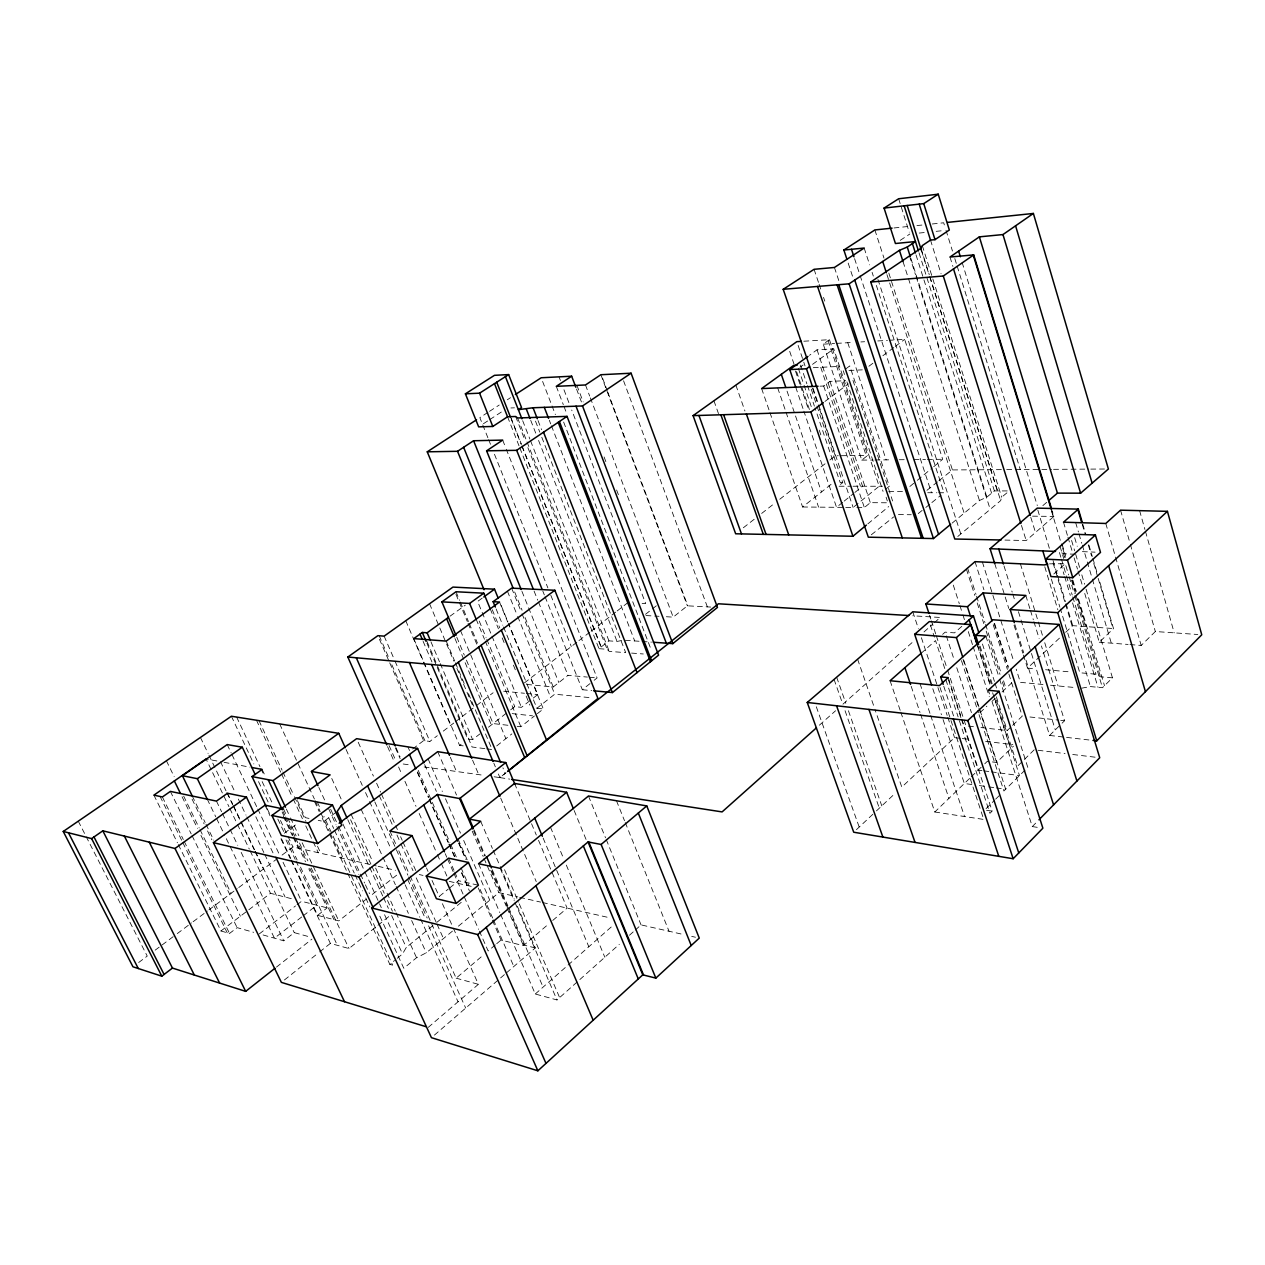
<?xml version="1.0" encoding="UTF-8"?>
<svg xmlns="http://www.w3.org/2000/svg" width="1265" height="1265" viewBox="0 0 1265 1265"><rect width="100%" height="100%" fill="white"/><g stroke="black" fill="none" stroke-linecap="round" stroke-linejoin="round"><path stroke-width="0.75" stroke-dasharray="5 3.75" d="M957.795 536.486L1000.647 500.64L1001.69 497.208L1007.683 492.196M397.226 958.285L402.539 953.905L406.271 947.453L435.619 923.371M991.981 701.458L1032.303 826.583L1037.616 821.159M948.228 677.629L992.171 811.102L989.926 813.332L958.712 718.726M1025.03 770.116L1003.904 790.989L979.031 714.614M986.052 808.635L994.29 800.492M995.666 799.132L1001.153 793.708M1081.686 688.176L1090.414 686.579L1102.463 687.701L1112.457 677.85L1085.164 586.106M1034.185 749.813L1017.629 766.084L996.014 698.833M1026.057 660.267L1049.602 735.439L1064.561 720.734L1041.427 645.941M1129.977 644.581L1141.188 645.435L1155.34 631.52L1197.813 634.508M984.739 763.823L987.348 761.293L996.614 762.479L1013.407 746.208M900.791 712.163L934.803 812.004L969.891 778.149M971.267 776.805L983.427 765.072M980.928 727.549L1007.193 730.569L1011.288 726.632M1012.664 725.335L1022.231 716.148L1008.015 671.336M1084.737 593.459L1099.269 642.225L1113.516 628.563L1099 579.275M979.901 712.733L986.89 706.186M992.44 700.968L995.191 698.391M1002.054 691.971L1011.62 682.989M1023.401 655.049L1027.496 668.11L1060.023 637.607M1065.668 632.31L1072.752 625.669L1113.516 628.563M856.452 829.65L875.001 812.241M876.439 810.897L894.655 793.803M960.372 738.317L954.553 737.622L901.803 787.099L874.906 709.254M1053.808 573.994L1065.241 563.684L1068.625 574.958M819.372 725.193L835.58 710.756M842.949 704.178L913.71 641.134M924.019 631.931L932.874 624.056M934.345 622.728L940.243 617.478L912.761 615.786M500.624 914.389L535.285 994.005L556.995 999.951L619.328 944.291M629.464 935.246L633.812 931.356M635.251 930.06L641.055 924.889L682.262 934.25M961.811 626.365L954.474 632.864L945.129 632.152L942.393 634.571M535.285 994.005L613.43 925.047M921.031 653.404L935.547 640.596L944.828 668.758M1004.963 540.076L1026.2 540.534L1053.903 516.42L1052.164 510.775M434.417 1035.102L505.083 974.05M506.538 972.785L535.316 947.944L517.353 906.325M428.25 1027.37L478.391 984.312L452.807 926.976M492.385 920.272L501.035 940.037L523.394 945.651L548.441 924.146M552.742 920.446L567.1 908.112L537.072 836.861M1042.85 505.62L1047.23 501.873M410.097 875.886L456.143 978.161L483.783 954.68M495.311 944.908L488.148 950.98L479.403 931.151M496.734 943.69L501.035 940.037M909.851 486.487L915.813 481.554M917.315 480.305L932.242 467.939M933.728 466.706L942.678 459.29L904.681 339.368L889.311 340.269M867.853 523.868L888.726 506.538M452.443 931.119L426.289 952.814L416.549 957.716L403.804 968.263L378.472 913.203M458.404 926.17L498.869 892.631L517.828 896.932M952.134 523.125L979.458 500.513L986.858 497.129L994.385 490.899L1007.225 490.931M347.701 873.293L389.826 964.373L394.569 960.467M885.563 489.334L889.311 486.25L849.78 365.901L844.561 369.791M856.864 507.486L864.343 507.55L870.32 502.664L887.935 502.79M437.089 922.169L462.12 901.613M845.747 507.392L853.132 507.455L879.128 486.25L833.746 348.871L817.064 349.804L809.474 355.307M439.366 896.316L448.221 889.121M449.692 887.935L458.562 880.74L478.407 885.215M494.141 776.789L499.912 777.611L505.225 773.31L502.917 767.855M842.648 502.347L836.529 507.297L803.876 411.188M844.182 501.114L853.369 493.682M854.903 492.433L862.556 486.25L817.064 349.804M918.248 513.574L924.304 508.672M925.822 507.455L930.36 503.786M931.878 502.553L940.97 495.216M290.997 860.105L330.371 943.39L348.998 948.544L376.464 926.486M377.982 925.268L390.189 915.465M871.316 534.795L893.643 516.942M926.945 490.314L937.444 481.918M938.946 480.732L952.434 469.932L1004.758 469.615M545.057 596.716L582.327 689.725L592.653 681.471M594.139 680.285L597.08 677.929L506.3 449.265M666.37 616.735L673.201 617.146L687.385 605.824L710.724 607.058M816.953 406.049L842.743 482.597L838.189 486.234L851.171 486.234M769.942 412.627L802.595 506.996L833.256 482.597M829.46 339.668L823.262 344.159L861.765 460.128L867.711 455.4L829.46 339.668L802.88 341.281M498.394 774.022L499.912 777.611L506.079 772.709M284.451 979.948L318.116 953.146M319.65 951.928L330.371 943.39M496.702 745.939L511.851 733.906M517.164 726.347L520.848 726.758L534.383 716.037M537.356 713.666L543.317 708.938L508.419 623.772M503.517 626.966L536.929 708.274L554.734 694.185L592.036 697.853M276.482 967.077L311.886 939.152M291.567 860.2L317.61 915.338L338.783 920.888L366.186 899.241M372.274 894.434L396.641 875.19M519.789 447.81L599.009 648.676L608.955 640.865L617.035 641.434L621.858 640.47M526.699 684.444L553.248 686.958L567.985 675.352L587.387 677.075M645.514 614.316L656.851 605.382M510.696 709.823L514.76 706.629L521.449 707.341L531.79 699.213M533.277 698.059L537.704 694.58L508.657 623.708M423.87 662.133L459.606 745.401L462.611 743.061M426.922 643.284L467.797 739.013L472.62 739.614L479.83 733.969M488.496 727.201L506.617 713.001M743.346 527.758L755.648 518.144M761.657 513.432L775.208 502.822M779.762 499.248L825.681 463.306M829.903 460.001L835.279 455.795L838.284 455.748M263.073 934.962L283.771 940.812L294.239 932.637L309.941 936.97M317.61 915.338L327.161 907.875L308.818 868.818M524.453 682.879L577.409 641.798M578.943 640.612L589.632 632.31M591.166 631.124L615.628 612.134M617.162 610.948L627.867 602.646M301.687 916.983L274.442 938.171L224.237 834.362M303.205 915.813L316.819 905.202L296.01 861.07M412.675 749.007L423.617 740.61L429.894 741.417L437.326 735.708M443.256 731.123L453.74 723.058M476.589 705.475L493.097 692.761M259.293 933.902L295.52 905.946M297.022 904.775L301.544 901.281L327.161 907.875M455.274 721.888L473.584 707.783L456.886 668.331M178.286 844.546L220.948 930.977L229.534 933.444L237.124 927.64L253.68 932.321M220.948 930.977L270.504 893.296L292.421 898.941M824.922 401.479L848.277 383.896M868.881 366.265L873.546 362.755M882.875 355.734L893.786 347.559M895.335 346.389L904.681 339.368M138.676 962.507L147.246 956.103L86.336 836.94M155.152 950.173L175.709 934.772M177.29 933.586L191.521 922.912M193.102 921.726L207.349 911.069M208.931 909.883L237.235 888.678M238.785 887.524L275.865 859.726M282.079 855.077L292.942 846.949L376.243 865.893M335.763 812.51L323.745 821.507L318.227 820.352M819.941 386.173L823.689 386.015L829.935 381.382L845.684 380.702M284.356 833.208L296.342 824.321M812.525 364.352L833.746 348.871M482.234 598.108L477.617 601.444L491.231 634.318M799.954 367.277L803.117 364.984M449.992 616.229L465.299 605.16M900.221 240.35L909.82 234.009M483.436 423.728L488.211 420.613M489.808 419.569L502.584 411.22M487.911 412.39L479.846 417.624L482.028 423.127M489.523 411.331L499.216 405.037M507.281 399.787L510.507 397.7M1049.539 563.842L1065.241 563.684M893.991 227.969L907.369 226.561M916.935 225.565L922.675 224.98M932.226 223.984L943.69 222.782L945.445 228.443M919.228 233.06L924.873 232.491M936.163 231.337L943.69 230.578M823.262 344.159L834.584 343.495M836.465 343.384L853.401 342.388M860.88 341.945L864.627 341.724M877.784 340.949L887.382 340.38M813.284 367.688L839.533 366.407M848.973 370.487L862.303 369.854M510.918 407.963L514.46 407.82M841.272 455.716L867.711 455.4M861.765 460.128L873.024 460.001M874.89 459.986L891.73 459.812M899.178 459.733L904.76 459.685M914.057 459.59L925.506 459.464M927.419 459.448L942.678 459.29M1006.703 469.615L1039.846 469.41M1041.807 469.394L1051.61 469.347M1053.555 469.331L1088.817 469.109M1090.778 469.109L1104.487 469.015M842.743 482.597L840.197 482.597L815.024 407.994M853.021 486.234L882.527 486.25M888.726 491.405L903.874 491.437M927.719 492.718L936.843 492.749M938.63 492.749L944.006 492.765L876.36 285.416M802.595 506.996L843.897 507.376M898.45 514.586L911.259 514.728M1032.54 516.167L1053.903 516.42M1082.397 551.635L1095.063 552.157M1060.861 557.248L1059.153 551.587L1063.565 553.754L1073.953 554.197M642.114 603.405L645.688 603.595L571.717 410.034M645.956 615.549L659.049 616.308M625.337 640.28L640.28 641.339M642.146 641.466L651.443 642.13M599.009 648.676L607.105 649.293L609.256 651.396L625.685 652.645L540.503 433.974M1099.269 642.225L1128.111 644.438M631.567 653.088L643.3 653.973M1027.496 668.11L1036.098 668.885M1045.602 669.723L1070.301 671.921M1112.457 677.85L1100.439 676.775L1096.012 674.213L1079.804 672.759L1060.449 609.018M589.332 677.249L597.08 677.929M1042.977 684.491L1020.365 682.341L1016.206 669.185M1050.519 685.219L1074.412 687.48M582.327 689.725L591.72 690.611M503.66 691.212L524.469 693.267M526.351 693.457L537.704 694.58M536.929 708.274L543.317 708.938M1029.931 716.986L1058.789 720.117M1060.718 720.323L1064.561 720.734M512.167 713.602L532.533 715.832M973.433 726.695L965.938 725.825L947.438 669.596M1049.602 735.439L1064.687 737.179M1066.569 737.4L1091.078 740.215M507.913 725.272L493.113 723.58L465.093 656.962M962.317 738.554L970.097 739.487M985.641 741.353L1012.838 744.626M1038.043 750.272L1065.035 753.561M1072.736 754.493L1095.885 757.292M459.606 745.401L463.18 745.86M484.843 748.627L472.098 746.998L426.242 639.568M486.661 748.864L492.132 749.56L467.655 691.718M981.956 770.622L978.209 770.116L961.511 719.437M983.838 770.859L989.467 771.618M991.349 771.856L1019.495 775.587L994.701 698.501M971.868 784.537L964.341 783.494L942.077 716.591M979.379 785.581L986.89 786.624M988.771 786.893L994.417 787.668M996.298 787.921L1005.691 789.234L962.712 657.025M403.203 763.997L410.825 765.056M424.139 766.938L484.527 775.429M986.558 810.28L992.171 811.102M1032.303 826.583L1040.621 827.848M934.803 812.004L983.759 819.451L940.022 687.48M499.912 777.611L509.668 779.114M216.868 760.961L206.037 758.953L228.949 806.675M224.095 762.321L249.98 767.159M309.024 818.423L305.339 817.649L296.848 799.417M419.268 874.558L423.016 875.412M449.249 881.373L472.193 886.575M519.725 897.359L540.566 902.087M542.464 902.514L609.904 917.821M691.702 936.385L695.481 937.239M378.172 866.335L395.455 870.273M535.316 947.944L524.026 945.113L491.263 869.514M456.143 978.161L478.391 984.312M389.826 964.373L392.656 965.148L323.903 816.336M78.272 821.175L85.451 835.185M162.379 796.966L183.299 839.501M184.168 841.272L229.534 933.444M160.086 796.476L181.891 840.735M182.761 842.506L227.226 932.779M153.903 795.147L177.416 842.775M170.364 791.4L191.173 833.856M192.043 835.627L237.124 927.64M166.411 760.771L174.175 776.678M183.662 796.112L199.174 827.911M200.028 829.682L231.068 893.296M182.065 796.76L197.498 828.369M200.929 835.406L240.382 916.208M192.264 796.001L205.151 822.519M206.005 824.29L213.753 840.197M192.074 799.148L204.108 823.863M207.539 830.931L211.84 839.754M207.239 799.164L215.746 816.763M216.584 818.518L223.399 832.591M216.457 801.109L221.581 811.719M222.434 813.49L229.25 827.626M230.088 829.397L237.757 845.32M241.172 852.389L283.771 940.812M229.787 808.446L236.571 822.582M237.425 824.353L249.3 849.1M250.154 850.871L270.504 893.296M220.474 761.641L234.942 791.937M238.342 799.053L245.995 815.103M246.849 816.874L263.847 852.515M264.701 854.302L285.115 897.059M227.494 793.25L232.554 803.844M233.408 805.599L240.16 819.72M241.014 821.491L254.518 849.716M255.372 851.472L294.239 932.637M200.439 737.448L208.108 753.45M208.962 755.237L225.992 790.799M226.846 792.57L232.807 805.014M233.661 806.801L254.091 849.463M254.945 851.25L263.468 869.023M255.799 816.747L273.604 854.175M227.21 744.579L231.179 752.96M231.985 754.636L256.953 807.26M257.791 809.031L279.676 855.156M283.044 862.256L301.544 901.281M277.841 819.072L284.546 833.287M287.898 840.403L297.117 859.963M300.485 867.078L337.36 945.335M258.534 781.628L268.528 802.816M286.017 839.897L295.172 859.315M267.184 808.604L270.552 815.719M281.478 838.853L290.713 858.413M265.049 805.173L270.062 815.814M280.957 838.853L290.159 858.334M283.518 808.999L286.87 816.162M287.708 817.949L296.105 835.849M299.473 842.996L307.869 860.88M311.222 868.043L348.998 948.544M283.154 811.561L284.815 815.103M285.653 816.874L294.792 836.371M295.631 838.142L306.446 861.165M309.767 868.249L333.897 919.608M262.124 769.42L265.444 776.52M282.127 812.019L283.803 815.577M284.641 817.348L292.974 835.09M293.812 836.877L305.482 861.718M236.65 717.081L259.973 766.685M260.796 768.456L264.132 775.54M283.281 816.273L292.436 835.754M293.274 837.525L298.255 848.151M231.384 716.243L253.838 763.933M262.155 781.596L272.133 802.785M280.466 820.447L287.108 834.584M287.946 836.339L292.942 846.949M286.333 809.031L289.669 816.131M290.507 817.902L298.825 835.659M302.161 842.759L338.783 920.888M258.993 720.639L282.063 770.164M282.886 771.919L293.607 794.91M294.429 796.681L305.972 821.444M317.499 846.206L320.804 853.29M256.479 720.244L280.704 772.156M281.542 773.943L292.389 797.219M293.227 799.006L302.414 818.692M305.751 825.855L312.439 840.181M313.261 841.968L318.274 852.705M328.758 817.759L333.691 828.464M334.513 830.251L354.247 873.056M355.07 874.842L362.486 890.908M365.775 898.039L369.886 906.958M317.278 801.994L320.583 809.157M279.676 723.928L314.4 799.021M315.222 800.808L320.187 811.545M321.01 813.332L329.28 831.216M330.102 833.002L341.677 858.034M314.479 801.425L319.112 811.466M322.211 818.155L328.71 832.212M329.533 833.999L346.879 871.506M342.894 823.926L364.146 870.225M364.953 871.996L381.303 907.622M384.576 914.737L402.539 953.905M330.655 809.252L336.854 822.724M338.451 826.187L359.687 872.36M360.509 874.131L364.589 883.017M365.411 884.788L369.491 893.675M318.827 787.462L325.374 801.678M328.647 808.794L336 824.78M336.822 826.551L358.912 874.542M331.746 778.465L342.404 801.789M350.595 819.72L371.104 864.58M371.91 866.367L384.212 893.28M387.501 900.459L392.419 911.227M347.796 819.641L368.906 865.798M369.728 867.569L382.71 895.968M383.532 897.755L388.402 908.397M391.644 915.496L406.271 947.453M351.085 814.281L372.353 860.896M375.626 868.059L386.268 891.366M387.09 893.169L395.265 911.1M396.087 912.887L416.549 957.716M361.189 809.394L395.36 884.678M396.182 886.48L408.389 913.362M411.647 920.54L426.289 952.814M407.63 879.349L425.372 918.69M428.598 925.838L465.694 1008.078M346.072 749.481L362.28 785.391M365.538 792.57L368.779 799.749M369.586 801.551L390.664 848.23M405.148 884.804L419.79 917.204M420.613 918.991L458.041 1001.785M379.326 795.717L392.15 824.274M396.973 834.995L400.167 842.142M400.973 843.913L413.007 870.7M416.217 877.847L436.267 922.485M437.058 924.272L443.477 938.551M389.905 831.042L395.55 843.597M398.791 850.776L409.291 874.099M374.82 801.884L407.852 875.159M408.642 876.945L427.175 918.058M358.216 742.239L373.412 776.109M376.606 783.225L380.607 792.143M381.397 793.93L397.4 829.571M400.594 836.703L402.191 840.276M402.997 842.047L415.79 870.573M426.432 867.869L428.029 871.459M432.029 880.408L439.224 896.537M442.418 903.7L452.016 925.189M389.082 745.544L395.423 759.838M398.586 766.985L401.748 774.133M404.926 781.28L415.995 806.295M419.158 813.458L436.583 852.768M437.374 854.555L440.536 861.702M441.327 863.489L446.861 876.013M387.549 746.619L393.905 760.961M448.616 858.176L453.961 870.32M454.736 872.059L458.562 880.74M445.201 853.638L446.798 857.243M447.589 859.046L453.155 871.664M453.945 873.467L463.496 895.098M464.287 896.901L478.613 929.348M396.056 747.789L400.025 756.786M395.407 747.836L400.167 758.605M407.931 746.888L409.512 750.509M418.225 770.353L449.929 842.537M450.735 844.34L456.286 856.974M461.029 867.79L468.967 885.848M417.482 771.887L428.582 797.14M429.373 798.942L448.395 842.221M449.202 844.024L454.736 856.642M461.883 872.866L467.418 885.5M417.339 772.441L428.376 797.535M429.167 799.338L448.095 842.364M448.885 844.166L454.404 856.705M461.488 872.85L469.378 890.781M458.151 839.185L467.576 860.706M480.115 889.39L492.67 918.074M493.445 919.876L513.843 966.492M424.629 764.55L436.378 791.4M459.084 843.296L466.137 859.409M458.562 842.996L465.647 859.172M478.217 887.919L491.595 918.485M379.215 635.757L388.671 657.484M391.834 664.726L424.945 740.784M478.565 863.726L499.833 912.587M379.453 639.284L388.924 660.994M389.715 662.797L423.617 740.61M428.108 758.905L442.339 791.51M445.501 798.753L460.507 833.161M463.67 840.419L489.761 900.174M492.243 869.719L507.882 905.835M508.672 907.638L543.096 987.111M474.106 829.919L485.428 856.041M473.616 830.836L484.511 855.946M490.725 870.304L506.285 906.183M507.059 907.985L523.394 945.651M437.706 751.663L456.523 795.037M472.209 831.184L483.183 856.484M483.973 858.287L498.869 892.631M384.149 636.137L394.237 659.334M395.012 661.121L429.894 741.417M480.684 821.285L492.385 848.42M493.16 850.238L499.406 864.707M500.197 866.509L514.238 899.083M500.213 868.359L514.222 900.806M514.997 902.609L556.995 999.951M450.293 757.197L456.475 771.492M413.781 638.604L423.095 660.33M405.765 620.736L422.81 660.441M423.585 662.243L450.688 725.414M504.545 869.703L518.508 902.119M519.283 903.922L559.636 997.595M423.111 641.323L432.377 663.002M472.572 760.186L478.739 774.623M500.687 798.073L536.234 881.626M430.97 641.861L439.461 661.769M440.236 663.572L472.62 739.614M446.245 641.102L454.657 660.994M455.416 662.797L464.603 684.491M429.562 603.769L453.85 661.152M493.84 763.254L495.358 766.843M454.957 638.493L491.373 724.94M514.555 783.43L536.313 835.042M460.523 630.618L505.858 738.665M543.128 838.078L588.826 946.758M456.76 637.165L464.334 655.175M456.032 591.751L459.606 600.322M460.334 602.045L468.461 621.542M469.204 623.329L477.443 643.063M455.969 594.344L467.323 621.542M468.082 623.36L477.174 645.118M550.465 827.168L563.305 857.876M566.325 865.102L604.828 957.226M476.146 619.17L484.479 639.236M485.238 641.055L520.848 726.758M491.974 636.137L521.449 707.341M479.245 621.083L486.045 637.465M486.804 639.284L514.76 706.629M492.259 609.683L499.738 627.835M574.152 810.517L586.169 839.707M490.219 608.86L498.442 628.832M502.189 637.924L504.435 643.363M513.416 665.169L515.661 670.624M526.145 696.05L529.893 705.143M501.209 605.524L507.913 621.89M499.517 602.029L507.676 621.969M496.101 608.908L502.774 625.163M507.423 591.214L516.958 614.616M517.685 616.419L550.686 697.395M588.478 796.001L605.508 837.762M606.251 839.565L641.055 924.889M514.665 591.973L522.081 610.236M525.054 617.541L553.248 686.958M511.629 588.146L521.291 611.912M522.034 613.746L554.734 694.185M521.939 591.372L527.837 605.967M528.58 607.785L558.83 682.562M534.067 591.04L537.751 600.211M538.495 602.045L567.985 675.352M616.482 800.761L624.499 820.7M625.242 822.519L669.027 931.246M542.859 591.245L544.33 594.882M482.771 424.961L487.895 437.769M488.622 439.603L490.82 445.106M494.473 454.261L547.887 587.94M550.813 595.262L571.29 646.542M502.679 440.109L505.589 447.43M511.107 418.747L521.18 444.315M521.892 446.15L601.033 647.079M507.55 416.77L519.077 445.976M517.622 417.972L526.272 440.014M526.999 441.865L609.256 651.396M515.646 416.501L525.007 440.331M527.885 447.652L607.105 649.293M510.554 416.659L521.354 444.094M522.066 445.928L601.998 648.898M530.731 420.344L535.728 433.12M538.574 440.441L617.035 641.434M522.666 420.676L529.861 439.018M530.573 440.853L608.955 640.865M538.036 420.565L541.594 429.721M535.49 421.118L539.791 432.14M549.295 420.233L550.718 423.901M551.429 425.752L634.698 640.944M563.637 422.051L650.985 649.23M542.606 381.445L555.382 414.62M556.284 386.331L563.305 404.658M564.016 406.492L566.815 413.829M559.035 376.859L560.442 380.544M563.969 389.762L568.902 402.665M576.919 385.382L583.181 401.891M604.085 456.95L606.172 462.468M616.608 489.998L618.696 495.501M576.555 389.082L582.137 403.804M585.489 384.971L589.664 396.04M590.36 397.874L673.201 617.146M602.599 378.219L607.2 390.49M607.848 392.245L687.796 605.84M600.875 374.725L687.385 605.824M623.566 380.797L707.372 606.884M816.305 706.771L859.204 827.073M713.934 400.784L718.488 413.608M735.882 385.129L744.943 411.014M836.671 677.202L845.826 703.308M848.435 710.756L881.8 805.884M834.078 679.416L842.474 703.34M845.052 710.693L879.317 808.193M857.607 659.192L874.257 707.388M761.625 388.576L769.31 410.777M777.69 387.912L785.359 410.271M785.992 412.137L818.581 507.139M787.051 391.138L821.475 491.974M795.717 387.169L803.259 409.354M890.086 680.728L900.174 710.313M800.555 365.111L806.849 383.754M807.481 385.619L814.391 406.128M798.373 368.431L803.433 383.39M804.066 385.256L811.64 407.694M819.23 430.132L821.127 435.745M789.708 351.338L794.072 364.257M796.586 371.641L809.711 410.413M795.479 371.04L799.875 384.054M800.508 385.92L808.699 410.081M814.075 269.303L818.487 282.411M819.119 284.277L821.001 289.906M823.531 297.386L824.796 301.133M813.047 388.339L818.06 403.235M818.676 405.085L853.132 507.455M798.12 345.392L803.149 360.335M803.781 362.217L805.03 365.949M812.589 388.387L818.882 407.077M819.514 408.943L835.279 455.795M811.292 389.24L816.32 404.183M911.18 686.326L920.003 712.464M920.62 714.346L948.94 798.373M820.748 367.324L860.453 486.25M823.689 386.015L864.343 507.55M920.035 683.701L930.06 713.634M930.692 715.5L964.547 816.526M834.426 267.468L838.79 280.577M912.792 611.786L918.327 628.452M921.394 637.702L947.185 715.421M947.785 717.271L954.553 737.622M932.795 688.713L941.445 714.741M829.935 381.382L870.32 502.664M848.183 263.088L853.1 278.031M945.872 679.764L958.111 716.875M843.249 370.756L844.482 374.472M846.918 381.888L883.049 491.389M943.769 686.278L953.683 716.275M828.148 340.617L866.446 456.396M854.571 258.645L859.488 273.62M860.105 275.501L931.483 492.733M852.958 380.386L892.6 500.972M929.554 615.217L930.787 618.965M931.404 620.846L935.721 633.971M936.337 635.836L946.821 667.714M930.423 625.036L934.408 637.149M948.529 680.017L960.894 717.555M886.101 497.224L887.318 500.94M864.169 248.051L869.656 264.859M872.091 272.339L873.309 276.07M946.347 635.9L954.3 660.219M956.751 667.714L971.441 712.638M847.771 342.704L886.148 459.875M877.957 279.47L960.815 533.972M963.029 659.176L978.288 706.123M978.904 708.005L996.614 762.479M961.447 660.583L978.43 712.748M874.874 229.945L883.966 258.076M888.805 273.082L952.434 469.932M886.955 274.616L964.167 513.163M953.288 585.11L959.297 603.705M959.898 605.555L962.285 613.003M962.886 614.853L964.689 620.435M968.294 631.599L972.485 644.612M973.085 646.462L989.277 696.683M982.446 644.027L994.432 681.376M995.017 683.242L996.82 688.84M980.075 646.13L992.124 683.653M996.346 696.794L1007.193 730.569M979.205 646.542L991.222 683.891M977.181 643.964L990.479 685.33M977.576 646.02L990.21 685.298M992.614 692.777L1010.656 748.864M988.36 690.263L989.562 693.995M903.036 261.618L907.843 276.671M908.444 278.553L979.458 500.513M967.583 568.048L975.979 594.36M976.58 596.242L984.961 622.554M985.562 624.436L1001.137 673.296M1003.54 680.807L1005.928 688.334M966.397 569.076L974.793 595.388M977.197 602.915L983.79 623.598M986.194 631.109L999.998 674.356M1002.386 681.882L1004.79 689.393M985.878 636.121L999.05 677.376M999.65 679.258L1027.797 767.381M898.656 198.763L909.235 232.143M916.002 254.85L991.602 493.208M910.847 258.313L986.858 497.129M909.519 255.957L915.496 274.726M916.097 276.608L990.21 509.368M975.015 561.66L983.933 589.79M994.622 623.534L1008.3 666.655M994.132 623.487L1008.268 668.062M993.199 624.641L1007.414 669.454M922.312 245.584L1001.69 497.208M920.936 248.304L929.253 274.663M929.854 276.545L1000.647 500.64M921.442 250.549L929.158 274.964M929.743 276.829L997.373 490.915M919.023 252.81L994.385 490.899M982.383 562.008L1013.834 661.658M1021.456 525.418L1026.2 540.534M930.502 240.081L941.065 273.778M994.749 563.621L1008.774 608.402M1014.04 625.195L1022.816 653.183M1003.999 565.914L1012.174 592.115M1012.759 593.997L1015.099 601.476M1018.436 611.691L1055.279 729.858M1014.878 624.562L1023.701 652.756M946.03 230.325L952.466 251.039M954.806 258.566L956.561 264.227M957.146 266.109L1020.27 469.536M949.999 257.032L952.909 266.425M1030.785 517.306L1035.497 532.439M962.112 262.424L1037.316 505.605M1020.381 563.811L1037.774 620.166M1038.359 622.048L1042.407 635.204M1044.732 642.715L1058.062 685.93M1025.804 595.451L1029.852 608.544M1030.437 610.41L1033.331 619.755M1033.9 621.637L1039.118 638.461M1051.784 511.092L1053.508 516.753M1044.779 566.799L1057.84 609.746M1053.097 563.131L1064.972 602.409M1065.541 604.275L1090.414 686.579M1051.341 579.022L1059.88 607.153M1061.43 559.13L1072.198 594.977M1072.767 596.859L1096.012 674.213M1060.718 563.478L1064.102 574.737M1064.671 576.603L1070.317 595.372M1072.578 602.867L1097.973 687.274M1037.79 509.985L1049.665 549.279M1053.049 560.506L1057.002 573.583M1057.572 575.464L1065.478 601.634M1066.047 603.5L1072.752 625.669M1062.189 544.456L1065.573 555.762M1072.91 580.24L1076.294 591.53M1078.555 599.072L1104.503 685.693M1051.31 510.333L1062.015 546.085M1062.584 547.951L1065.399 557.359M1072.151 579.908L1075.535 591.182M1077.78 598.693L1086.161 626.618M1063.565 553.754L1064.687 557.533M1071.502 580.255L1075.471 593.491M1076.041 595.388L1100.439 676.775M1060.054 546.369L1063.691 558.497M1069.194 576.84L1074.27 593.759M1074.823 595.625L1102.463 687.701M1074.681 537.704L1077.242 546.322M1071.582 540.471L1074.665 550.813M1075.693 554.276L1079.583 567.384M1081.812 574.863L1084.595 584.224M1063.501 522.192L1067.407 535.316M1067.96 537.198L1071.882 550.322M1074.111 557.833L1077.464 569.076M1078.033 570.958L1082.508 585.964M1075.645 522.556L1078.428 531.98M1078.982 533.862L1081.765 543.286M1082.334 545.168L1091.806 577.204M1092.359 579.085L1111.303 643.142M1082.808 524.295L1085.607 533.767M1088.959 545.152L1092.296 556.521M1092.865 558.418L1096.771 571.685M1082.239 524.327L1084.975 533.64M1088.28 544.82L1091.569 556.015M1093.766 563.463L1097.609 576.508M1098.162 578.374L1112.931 628.515M1105.784 523.473L1141.188 645.435M1120.553 510.174L1129.803 542.4M1130.341 544.298L1155.34 631.52M1139.607 510.649L1144.92 529.45M1145.457 531.332L1174.205 632.848"/><path stroke-width="1.5" d="M423.838 762.763L417.577 748.437L341.297 805.441L337.17 811.466L342.072 822.139M978.857 632.816L973.481 616.008L912.792 611.786L807.244 702.47L853.717 832.228L1013.154 858.729L1042.882 828.196L999.05 691.322L988.36 690.263L1059.105 624.436L1099.728 757.767L1038.945 819.799M1092.96 740.436L1096.739 740.863L1201.75 634.793L1167.421 511.345L1120.553 510.174L1105.784 523.473L1063.501 522.192L1078.349 509.131L1082.255 522.398M807.244 702.47L967.804 720.56L999.05 691.322M566.625 792.285L514.555 783.43L469.426 819.119L480.684 821.285L371.641 907.954L477.664 934.55L588.067 841.952L642.778 974.841L655.839 978.114L699.26 938.108L646.763 805.916L588.478 796.001L500.213 868.359L478.565 863.726L566.625 792.285L573.393 808.699M1014.293 622.68L1010.166 609.524L1057.73 612.671L1167.421 511.345M1072.767 577.71L1100.503 552.394L1095.411 535L1073.653 534.257L1045.665 559.177L1050.946 576.571L1072.767 577.71L1067.502 560.158L1095.411 535M371.641 907.954L431.444 1037.679L537.878 1070.807L642.778 974.841M1010.166 609.524L1025.804 595.451L983.126 592.89L967.425 606.71L925.854 603.974L928.937 613.351M943.152 684.397L940.67 676.901L985.878 636.121L975.615 635.33L978.604 644.66M975.615 635.33L992.946 619.771L1059.105 624.436M816.431 727.834L722.094 811.909L511.613 779.414M931.546 684.997L914.674 634.303L956.387 637.592L970.951 624.625L977.181 643.964M964.752 623.756L973.481 616.008M921.031 653.404L890.086 680.728L939.405 685.63L948.228 677.629L940.67 676.901M914.674 634.303L929.285 621.589L970.951 624.625M1048.685 500.624L1057.429 493.113L1080.61 493.176L1108.393 468.999L1033.379 213.453L947.596 222.387M925.854 603.974L975.015 561.66L1044.21 564.933L1047.768 564.206M994.749 563.621L990.068 548.694L1037.221 508.119L1078.349 509.131M588.067 841.952L601.128 844.467L646.763 805.916M801.378 341.376L796.855 341.645L693.094 415.632L735.661 533.783L852.926 536.249L866.351 525.101M846.949 259.357L843.866 250.027L864.169 248.051L834.426 267.468L814.075 269.303L783.193 289.305L868.328 537.182L933.459 538.558L950.632 524.358M456.206 903.416L478.407 885.215L468.445 862.445L448.616 858.176L426.273 876.028L436.409 898.719L456.206 903.416L446.055 880.519L426.273 876.028M593.601 690.785L612.418 692.572L658.591 655.144L567.036 416.375L517.622 417.972L515.646 416.501L507.55 416.77L492.797 426.463L478.644 426.858L465.409 393.81L494.473 375.326L508.641 374.582L521.544 407.567L518.35 409.67L533.055 407.757L582.517 405.954L631.093 373.207L717.461 607.421L672.79 643.632L653.293 642.256M508.23 770.891L597.918 698.422L554.829 590.265L511.629 588.146L493.129 601.681L495.358 607.089M446.055 880.519L468.445 862.445M507.613 771.476L718.409 603.784L908.823 615.533M172.451 968.073L161.809 976.169L132.967 966.792L63.25 831.469L91.618 838.6L102.829 830.82L172.451 968.073L245.679 991.365L274.932 968.294M426.384 1026.801L281.383 982.383L213.421 842.664L358.975 876.977L412.042 835.627L425.625 866.082M412.042 835.627L389.905 831.042L437.326 794.467L459.622 798.547L505.763 762.574L514.95 784.363M317.642 843.518L341.803 825.286L332.489 805.03L296.089 797.772L271.912 815.451L281.352 835.438L317.642 843.518L308.154 823.151L271.912 815.451M693.094 415.632L810.897 412.026L823.357 402.649M339.131 823.278L351.085 814.281L361.189 809.394L437.706 751.663L505.763 762.574M386.758 744.832L347.828 657.025L452.791 666.402L554.829 590.265M308.154 823.151L332.489 805.03M297.496 798.768L330.102 774.876L311.459 771.46L318.005 785.692M795.717 387.169L789.755 369.586L806.469 368.779L809.489 366.565M483.768 596.985L494.52 589.174L498.236 598.266M213.421 842.664L265.049 805.173L283.518 808.999M311.459 771.46L356.619 738.665L417.577 748.437M789.755 369.586L807.956 356.398M493.129 601.681L499.517 602.029L446.245 641.102L413.781 638.604L422.289 632.453L427.127 632.8L448.427 617.367M456.001 635.362L441.912 601.855L469.615 603.452L483.768 593.19L490.219 608.86M102.829 830.82L175.013 848.483L246.485 797.14L254.107 813.174M266.346 806.833L252.051 776.584L273.019 780.616L338.767 733.321L345.266 747.678M441.912 601.855L456.032 591.751L483.768 593.19M347.828 657.025L377.887 635.663L384.149 636.137L452.949 587.087L494.52 589.174M252.051 776.584L262.124 769.42L251.877 767.507M192.264 796.001L182.397 775.698L197.34 778.687L242.311 747.236L255.198 774.575M206.037 758.953L153.903 795.147L162.379 796.966L170.364 791.4L216.457 801.109L227.494 793.25L246.485 797.14M182.397 775.698L227.21 744.579L242.311 747.236M1001.105 539.997L954.79 539.017L870.747 282.032L943.295 276.007L973.702 254.897L1051.594 508.894M973.702 254.897L949.999 257.032L979.363 236.855L1002.971 234.563L1033.379 213.453M63.25 831.469L231.384 716.243L338.767 733.321M542.132 589.427L486.598 450.814L516.689 450.324L567.036 416.375M783.193 289.305L849.131 283.819L899.415 250.344L907.258 247.039L915.465 241.552L895.43 243.513L884.077 208.077L898.656 198.763L938.235 194.193L949.335 230.009L935.009 239.654L930.502 240.081L922.312 245.584L920.936 248.304L870.747 282.032M486.598 450.814L502.679 440.109L473.584 440.742L457.535 451.305L427.254 451.811L484.036 589.727M575.844 387.248L571.654 376.211L556.284 386.331L585.489 384.971L600.875 374.725L631.093 373.207M427.254 451.811L476.557 419.774M515.345 394.554L541.183 377.761L571.654 376.211M884.077 208.077L923.735 203.618L938.235 194.193M843.866 250.027L874.874 229.945L892.078 228.159M465.409 393.81L479.561 393.178L508.641 374.582M797.077 365.285L793.582 365.459L761.625 388.576L818.06 386.252M990.068 548.694L1055.532 551.429M1045.665 559.177L1067.502 560.158M68.468 832.781L138.28 968.516M94.005 836.956L164.071 974.445M91.618 838.6L161.809 976.169M124.381 836.102L194.336 975.046M149.27 842.19L219.604 983.063M175.013 848.483L245.679 991.365M174.349 780.948L180.357 793.25M197.34 778.687L207.239 799.164M275.897 857.401L344.507 1001.722M268.18 779.683L282.316 809.79M273.019 780.616L285.511 807.244M358.975 876.977L373.001 907.416M341.297 805.441L346.974 817.87M390.506 852.404L404.341 883.002M367.577 785.802L374.013 800.097M423.728 804.951L444.41 851.835M356.303 657.784L395.265 745.986M477.664 934.55L537.878 1070.807M486.219 927.387L545.99 1063.391M409.465 754.509L415.774 768.851M437.326 794.467L457.772 841.193M486.756 857.069L491.453 867.901M460.286 798.025L473.316 828.116M459.622 798.547L472.841 829.049M409.401 662.528L449.518 755.411M420.012 634.097L422.336 639.521M431.65 664.505L471.798 758.383M490.614 774.386L499.912 796.254M535.886 885.721L593.174 1020.238M427.127 632.8L430.211 640.043M422.289 632.453L426.147 641.481M452.791 666.402L493.081 761.467M446.624 618.68L454.214 636.69M458.325 662.259L500.608 762.384M534.747 818.139L542.369 836.26M478.597 647.142L524.69 757.577M469.615 603.452L476.146 619.17M481.095 645.276L527.094 755.648M588.81 842.095L643.537 975.03M501.335 630.176L546.512 739.962M583.339 845.921L638.287 978.968M601.128 844.467L655.839 978.114M457.535 451.305L513.179 588.32M463.623 447.304L521.196 589.553M473.584 440.742L533.324 589.205M479.561 393.178L492.797 426.463M638.319 813.047L691.228 945.508M496.718 382.204L510.38 416.912M494.489 383.627L507.55 416.77M516.689 450.324L612.418 692.572M526.446 409.37L530.019 418.509M505.415 376.638L521.939 418.841M543.539 432.219L637.022 672.616M533.055 407.757L537.325 418.747M544.314 407.346L548.583 418.383M559.43 421.514L651.601 660.804M558.197 422.336L650.479 661.706M576.018 406.192L666.323 643.173M582.517 405.954L672.79 643.632M698.944 415.458L741.48 533.909M723.612 414.699L766.068 534.415M720.86 414.778L763.317 534.368M836.576 705.775L882.875 837.066M746.382 414.003L788.743 534.905M868.944 709.412L915.038 842.411M781.311 374.345L785.771 387.406M810.897 412.026L852.926 536.249M817.538 286.443L902.293 537.894M806.469 368.779L812.415 386.473M904.902 667.651L910.563 684.46M838.727 284.688L923.213 538.352M837.082 284.831L921.584 538.305M854.745 280.087L938.598 534.32M849.131 283.819L933.459 538.558M953.336 718.931L998.797 856.342M851.503 249.284L853.954 256.779M967.804 720.56L1013.154 858.729M973.718 715.025L1018.768 852.958M956.387 637.592L962.712 657.025M882.701 261.46L886.354 272.734M967.425 606.71L970.429 616.102M969.148 619.85L976.975 644.154M899.415 250.344L903.036 261.618M912.429 243.592L915.401 252.968M907.258 247.039L910.247 256.431M983.126 592.89L992.013 620.909M907.195 205.483L921.442 250.549M904.159 205.816L918.437 250.929M1010.703 669.47L1053.587 804.872M943.295 276.007L1020.871 523.536M919.212 204.124L930.502 240.081M923.735 203.618L935.009 239.654M998.749 549.057L1003.414 564.032M953.51 268.907L1030.2 515.424M1035.181 646.7L1076.91 781.058M958.617 251.103L960.372 256.763M973.275 255.182L1051.199 509.21M979.363 236.855L1057.429 493.113M1057.73 612.671L1096.739 740.863M1042.803 550.908L1046.788 564.016M1002.971 234.563L1080.61 493.176M1015.574 225.803L1092.122 483.151M1077.748 509.115L1081.686 522.461M1108.646 565.645L1145.442 691.67"/></g></svg>
